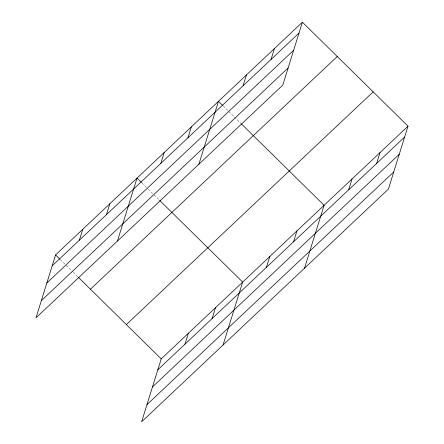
<?xml version="1.0" encoding="UTF-8"?>
<svg xmlns="http://www.w3.org/2000/svg" width="444" height="444" viewBox="0 0 444 444"><rect width="100%" height="100%" fill="white"/><g stroke="black" fill="none" stroke-linecap="round" stroke-linejoin="round"><path stroke-width="0.33" stroke-dasharray="2.22 1.67" d="M223.382 106.155L241.053 123.554M141.936 182.95L147.83 188.75M148.318 189.233L153.718 194.55M154.212 195.033L159.119 199.867M60.495 259.751L65.895 265.062M66.389 265.545L72.772 271.828M73.26 272.311L77.678 276.662"/><path stroke-width="0.67" d="M302.381 22.2L55.583 254.917L35.992 317.832L282.784 85.12L302.381 22.2L408.008 126.168L388.417 189.083L141.619 421.8L161.216 358.88L408.008 126.168M79.343 240.21L82.734 229.32M106.488 214.607L109.879 203.718M117.432 241.037L137.03 178.122L141.447 182.467M160.784 163.414L164.175 152.52M187.929 137.812L191.325 126.923M198.873 164.241L218.47 101.326L222.888 105.672M243.046 85.842L246.442 74.947M271.018 59.463L274.409 48.574M184.97 344.172L188.361 333.283M212.121 318.576L215.512 307.686M223.06 345.005L242.657 282.084L159.612 200.349M266.417 267.377L269.808 256.488M293.562 241.78L296.953 230.886M304.506 268.209L324.103 205.289L241.547 124.037M348.679 189.804L352.07 178.915M376.651 163.431L380.042 152.542M52.192 265.806L298.99 33.089M46.848 282.978L293.639 50.261M41.336 300.666L288.128 67.949M90.443 289.227L337.24 56.51M126.357 324.575L373.154 91.858M157.825 369.774L404.617 137.057M152.475 386.94L399.273 154.223M146.97 404.628L393.761 171.917M55.583 254.917L60.007 259.268M78.172 277.145L161.216 358.88"/></g></svg>
